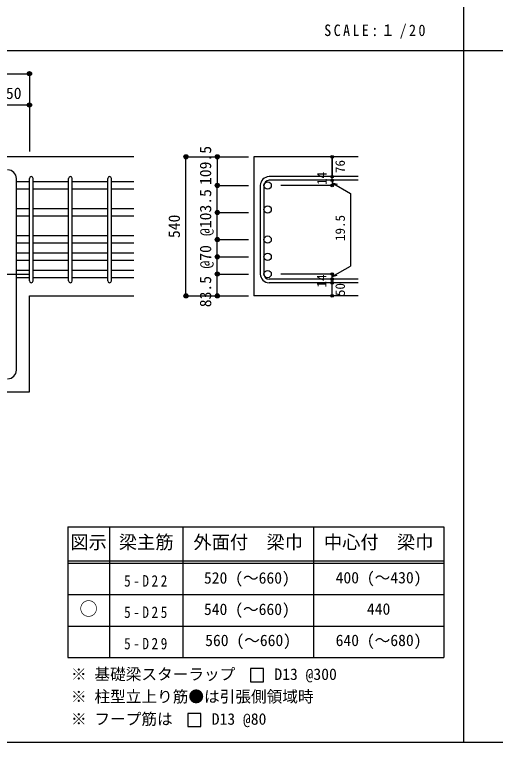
# Model space of a CAD drawing. Units: millimetres at full size, sheet at 1:20. Extents: x -3982 to 3969, y -2797 to 2801.
# Drawn here: x -2471 to -628, y -2797 to -10 of the extents above; entities that cross this region are included whole.
import ezdxf
from ezdxf.enums import TextEntityAlignment as Align

# ---------------------------------------------------------------- set-up
doc = ezdxf.new("R2010")
doc.units = ezdxf.units.MM
doc.header["$LTSCALE"] = 20
doc.header["$PDMODE"] = 32
doc.header["$PDSIZE"] = 10
doc.linetypes.add('CHAIN1', pattern=[8, 5, -1, 1, -1])
for name, color, linetype in [('6-1_躯体線', 2, 'Continuous'), ('6-4_フープ', 7, 'Continuous'), ('6-5_梁主筋', 7, 'Continuous'), ('6-6_S.T.P.', 7, 'Continuous'), ('6-7_文字', 7, 'Continuous'), ('6-D_寸法', 4, 'Continuous'), ('6-E_枠', 7, 'Continuous'), ('F-0_枠', 6, 'Continuous')]:
    doc.layers.add(name, color=color, linetype=linetype)
doc.styles.add('ＭＳ ゴシック', font='')
doc.styles.get('ＭＳ ゴシック').set_extended_font_data('MS Gothic')

msp = doc.modelspace()

# ---------------------------------------------------------------- linework, layer by layer
at = {"layer": '6-1_躯体線'}
for p, q in [((-2013.87, -554.67), (-3313.87, -554.67)), ((-1153.87, -554.67), (-1553.87, -554.67)), ((-1553.87, -554.67), (-1553.87, -1087.17)), ((-2413.87, -1087.17), (-2013.87, -1087.17)), ((-2413.87, -1454.67), (-2413.87, -1087.17)), ((-1153.87, -1087.17), (-1553.87, -1087.17))]:
    msp.add_line(p, q, dxfattribs=at)
msp.add_lwpolyline([(-2648.37, -1854.67), (-2648.37, -1454.67), (-2413.87, -1454.67)], dxfattribs=at)
at = {"layer": '6-4_フープ'}
msp.add_line((-2463.87, -1371.17), (-2463.87, -638.17), dxfattribs=at)
for centre, start, end in [((-2497.37, -638.17), 0, 90), ((-2497.37, -1371.17), 270, 0)]:
    msp.add_arc(centre, 33.5, start, end, dxfattribs=at)
at = {"layer": '6-5_梁主筋'}
for p, q in [((-2413.87, -650.28), (-2463.87, -650.28)), ((-2263.87, -650.28), (-2399.87, -650.28)), ((-2113.87, -650.28), (-2249.87, -650.28)), ((-2013.87, -650.28), (-2099.87, -650.28)), ((-2413.87, -678.28), (-2463.87, -678.28)), ((-2263.87, -678.28), (-2399.87, -678.28)), ((-2113.87, -678.28), (-2249.87, -678.28)), ((-2013.87, -678.28), (-2099.87, -678.28)), ((-2413.87, -753.98), (-2463.87, -753.98)), ((-2263.87, -753.98), (-2399.87, -753.98)), ((-2113.87, -753.98), (-2249.87, -753.98)), ((-2013.87, -753.98), (-2099.87, -753.98)), ((-2413.87, -781.98), (-2463.87, -781.98)), ((-2263.87, -781.98), (-2399.87, -781.98)), ((-2113.87, -781.98), (-2249.87, -781.98)), ((-2013.87, -781.98), (-2099.87, -781.98)), ((-2413.87, -857.67), (-2463.87, -857.67)), ((-2263.87, -857.67), (-2399.87, -857.67)), ((-2113.87, -857.67), (-2249.87, -857.67)), ((-2013.87, -857.67), (-2099.87, -857.67)), ((-2413.87, -885.67), (-2463.87, -885.67)), ((-2263.87, -885.67), (-2399.87, -885.67)), ((-2113.87, -885.67), (-2249.87, -885.67)), ((-2013.87, -885.67), (-2099.87, -885.67)), ((-2413.87, -923.67), (-2463.87, -923.67)), ((-2263.87, -923.67), (-2399.87, -923.67)), ((-2113.87, -923.67), (-2249.87, -923.67)), ((-2013.87, -923.67), (-2099.87, -923.67)), ((-2413.87, -951.67), (-2463.87, -951.67)), ((-2263.87, -951.67), (-2399.87, -951.67)), ((-2113.87, -951.67), (-2249.87, -951.67)), ((-2013.87, -951.67), (-2099.87, -951.67)), ((-2413.87, -989.67), (-2463.87, -989.67)), ((-2263.87, -989.67), (-2399.87, -989.67)), ((-2113.87, -989.67), (-2249.87, -989.67)), ((-2013.87, -989.67), (-2099.87, -989.67)), ((-2413.87, -1017.67), (-2463.87, -1017.67)), ((-2263.87, -1017.67), (-2399.87, -1017.67)), ((-2113.87, -1017.67), (-2249.87, -1017.67)), ((-2013.87, -1017.67), (-2099.87, -1017.67))]:
    msp.add_line(p, q, dxfattribs=at)
at = {"layer": '6-5_梁主筋', "color": 3}
for centre in [(-1500.87, -664.28), (-1500.87, -756.67), (-1500.87, -871.67), (-1500.87, -937.67), (-1500.87, -1003.67)]:
    msp.add_circle(centre, 14, dxfattribs=at)
at = {"layer": '6-6_S.T.P.'}
for p, q in [((-2413.87, -1030.17), (-2413.87, -637.78)), ((-2399.87, -1030.17), (-2399.87, -637.78)), ((-2263.87, -1030.17), (-2263.87, -637.78)), ((-2249.87, -1030.17), (-2249.87, -637.78)), ((-2113.87, -1030.17), (-2113.87, -637.78)), ((-2099.87, -1030.17), (-2099.87, -637.78)), ((-1153.87, -630.78), (-1495.37, -630.78)), ((-1528.87, -664.28), (-1528.87, -1003.67)), ((-1514.87, -664.28), (-1514.87, -1003.67)), ((-1153.87, -644.78), (-1495.37, -644.78)), ((-1153.87, -1023.17), (-1495.37, -1023.17)), ((-1153.87, -1037.17), (-1495.37, -1037.17))]:
    msp.add_line(p, q, dxfattribs=at)
for centre, radius, start, end in [((-2406.87, -637.78), 7, 0, 180), ((-2406.87, -637.78), 7, 0, 180), ((-2406.87, -637.78), 7, 0, 180), ((-2406.87, -637.78), 7, 0, 180), ((-2256.87, -637.78), 7, 0, 180), ((-2106.87, -637.78), 7, 0, 180), ((-1495.37, -664.28), 33.5, 90, 180), ((-1495.37, -664.28), 19.5, 90, 180), ((-2406.87, -1030.17), 7, 180, 0), ((-2406.87, -1030.17), 7, 180, 0), ((-2406.87, -1030.17), 7, 180, 0), ((-2406.87, -1030.17), 7, 180, 0), ((-2256.87, -1030.17), 7, 180, 0), ((-2106.87, -1030.17), 7, 180, 0), ((-1495.37, -1003.67), 33.5, 180, 270), ((-1495.37, -1003.67), 19.5, 180, 270)]:
    msp.add_arc(centre, radius, start, end, dxfattribs=at)
at = {"layer": '6-7_文字'}
for points in [[(-1567.08, -2564.27), (-1517.08, -2564.27), (-1517.08, -2514.27), (-1567.08, -2514.27)], [(-1807.2, -2735.98), (-1757.2, -2735.98), (-1757.2, -2685.98), (-1807.2, -2685.98)]]:
    msp.add_lwpolyline(points, close=True, dxfattribs=at)
at = {"layer": '6-D_寸法'}
for p, q in [((-3313.87, -236.65), (-2413.87, -236.65)), ((-2413.87, -236.65), (-2413.87, -356.65)), ((-2413.87, -356.65), (-2563.87, -356.65)), ((-2413.87, -356.65), (-2413.87, -534.67)), ((-2413.87, -356.65), (-2413.87, -534.67)), ((-2413.87, -356.65), (-2413.87, -534.67)), ((-1813.87, -554.67), (-1693.87, -554.67)), ((-1813.87, -554.67), (-1693.87, -554.67)), ((-1813.87, -554.67), (-1693.87, -554.67)), ((-1813.87, -1087.17), (-1813.87, -554.67)), ((-1693.87, -554.67), (-1573.87, -554.67)), ((-1693.87, -554.67), (-1573.87, -554.67)), ((-1693.87, -554.67), (-1693.87, -664.28)), ((-1693.87, -554.67), (-1573.87, -554.67)), ((-1253.87, -644.78), (-1253.87, -630.78)), ((-1693.87, -664.28), (-1573.87, -664.28)), ((-1253.87, -664.28), (-1449.95, -664.28)), ((-1253.87, -644.78), (-1253.87, -664.28)), ((-1253.87, -654.53), (-1183.81, -694.98)), ((-1253.87, -654.53), (-1234.55, -659.71)), ((-1183.81, -694.98), (-1183.81, -972.97)), ((-1693.87, -767.98), (-1573.87, -767.98)), ((-1693.87, -1003.67), (-1693.87, -767.98)), ((-1693.87, -871.67), (-1573.87, -871.67)), ((-1693.87, -871.67), (-1573.87, -871.67)), ((-1693.87, -937.67), (-1573.87, -937.67)), ((-1693.87, -937.67), (-1573.87, -937.67)), ((-1253.87, -1013.42), (-1183.81, -972.97)), ((-1693.87, -1003.67), (-1573.87, -1003.67)), ((-1693.87, -1003.67), (-1573.87, -1003.67)), ((-1253.87, -1003.67), (-1449.95, -1003.67)), ((-1253.87, -1023.17), (-1253.87, -1003.67)), ((-1253.87, -1013.42), (-1234.55, -1008.25)), ((-1253.87, -1037.17), (-1253.87, -1023.17)), ((-1253.87, -1087.17), (-1253.87, -1037.17)), ((-1693.87, -1087.17), (-1573.87, -1087.17))]:
    msp.add_line(p, q, dxfattribs=at)
at = {"layer": '6-D_寸法', "linetype": 'CHAIN1'}
msp.add_line((-3313.87, -1004.67), (-2413.87, -1004.67), dxfattribs=at)
at = {"layer": '6-D_寸法'}
for points in [[(-1253.87, -630.78), (-1253.87, -554.67), (-1253.87, -630.78)], [(-1693.87, -767.98), (-1693.87, -664.28), (-1573.87, -664.28)], [(-1813.87, -1087.17), (-1693.87, -1087.17), (-1693.87, -1003.67)]]:
    msp.add_lwpolyline(points, dxfattribs=at)
for centre, radius in [((-2413.87, -236.65), 8), ((-2413.87, -236.65), 7.2), ((-2413.87, -236.65), 6.4), ((-2413.87, -236.65), 5.6), ((-2413.87, -236.65), 4.8), ((-2413.87, -236.65), 4), ((-2413.87, -236.65), 3.2), ((-2413.87, -236.65), 2.4), ((-2413.87, -236.65), 1.6), ((-2413.87, -236.65), 0.8), ((-2413.87, -356.65), 8), ((-2413.87, -356.65), 7.2), ((-2413.87, -356.65), 6.4), ((-2413.87, -356.65), 5.6), ((-2413.87, -356.65), 4.8), ((-2413.87, -356.65), 4), ((-2413.87, -356.65), 3.2), ((-2413.87, -356.65), 2.4), ((-2413.87, -356.65), 1.6), ((-2413.87, -356.65), 0.8), ((-1813.87, -554.67), 8), ((-1813.87, -554.67), 7.2), ((-1813.87, -554.67), 6.4), ((-1813.87, -554.67), 5.6), ((-1813.87, -554.67), 4.8), ((-1813.87, -554.67), 4), ((-1813.87, -554.67), 3.2), ((-1813.87, -554.67), 2.4), ((-1813.87, -554.67), 1.6), ((-1813.87, -554.67), 0.8), ((-1693.87, -554.67), 8), ((-1693.87, -554.67), 7.2), ((-1693.87, -554.67), 6.4), ((-1693.87, -554.67), 5.6), ((-1693.87, -554.67), 4.8), ((-1693.87, -554.67), 4), ((-1693.87, -554.67), 3.2), ((-1693.87, -554.67), 2.4), ((-1693.87, -554.67), 1.6), ((-1693.87, -554.67), 0.8), ((-1253.87, -554.67), 4), ((-1253.87, -554.67), 3.6), ((-1253.87, -554.67), 3.2), ((-1253.87, -554.67), 2.8), ((-1253.87, -554.67), 2.4), ((-1253.87, -554.67), 2), ((-1253.87, -554.67), 1.6), ((-1253.87, -554.67), 1.2), ((-1253.87, -554.67), 0.8), ((-1253.87, -554.67), 0.4), ((-1253.87, -630.78), 4), ((-1253.87, -644.78), 4), ((-1253.87, -630.78), 3.6), ((-1253.87, -630.78), 3.2), ((-1253.87, -630.78), 2.8), ((-1253.87, -630.78), 2.4), ((-1253.87, -630.78), 2), ((-1253.87, -630.78), 1.6), ((-1253.87, -630.78), 1.2), ((-1253.87, -630.78), 0.8), ((-1253.87, -630.78), 0.4), ((-1693.87, -664.28), 8), ((-1693.87, -664.28), 7.2), ((-1693.87, -664.28), 6.4), ((-1693.87, -664.28), 5.6), ((-1693.87, -664.28), 4.8), ((-1693.87, -664.28), 4), ((-1693.87, -664.28), 3.2), ((-1693.87, -664.28), 2.4), ((-1693.87, -664.28), 1.6), ((-1693.87, -664.28), 0.8), ((-1253.87, -664.28), 4), ((-1253.87, -644.78), 3.6), ((-1253.87, -664.28), 3.6), ((-1253.87, -644.78), 3.2), ((-1253.87, -664.28), 3.2), ((-1253.87, -644.78), 2.8), ((-1253.87, -664.28), 2.8), ((-1253.87, -644.78), 2.4), ((-1253.87, -664.28), 2.4), ((-1253.87, -644.78), 2), ((-1253.87, -664.28), 2), ((-1253.87, -644.78), 1.6), ((-1253.87, -664.28), 1.6), ((-1253.87, -644.78), 1.2), ((-1253.87, -664.28), 1.2), ((-1253.87, -644.78), 0.8), ((-1253.87, -664.28), 0.8), ((-1253.87, -644.78), 0.4), ((-1253.87, -664.28), 0.4), ((-1693.87, -767.98), 8), ((-1693.87, -767.98), 7.2), ((-1693.87, -767.98), 6.4), ((-1693.87, -767.98), 5.6), ((-1693.87, -767.98), 4.8), ((-1693.87, -767.98), 4), ((-1693.87, -767.98), 3.2), ((-1693.87, -767.98), 2.4), ((-1693.87, -767.98), 1.6), ((-1693.87, -767.98), 0.8), ((-1693.87, -871.67), 8), ((-1693.87, -871.67), 7.2), ((-1693.87, -871.67), 6.4), ((-1693.87, -871.67), 5.6), ((-1693.87, -871.67), 4.8), ((-1693.87, -871.67), 4), ((-1693.87, -871.67), 3.2), ((-1693.87, -871.67), 2.4), ((-1693.87, -871.67), 1.6), ((-1693.87, -871.67), 0.8), ((-1693.87, -937.67), 8), ((-1693.87, -937.67), 7.2), ((-1693.87, -937.67), 6.4), ((-1693.87, -937.67), 5.6), ((-1693.87, -937.67), 4.8), ((-1693.87, -937.67), 4), ((-1693.87, -937.67), 3.2), ((-1693.87, -937.67), 2.4), ((-1693.87, -937.67), 1.6), ((-1693.87, -937.67), 0.8), ((-1693.87, -1003.67), 8), ((-1693.87, -1003.67), 7.2), ((-1693.87, -1003.67), 6.4), ((-1693.87, -1003.67), 5.6), ((-1693.87, -1003.67), 4.8), ((-1693.87, -1003.67), 4), ((-1693.87, -1003.67), 3.2), ((-1693.87, -1003.67), 2.4), ((-1693.87, -1003.67), 1.6), ((-1693.87, -1003.67), 0.8), ((-1253.87, -1003.67), 4), ((-1253.87, -1003.67), 3.6), ((-1253.87, -1003.67), 3.2), ((-1253.87, -1003.67), 2.8), ((-1253.87, -1003.67), 2.4), ((-1253.87, -1003.67), 2), ((-1253.87, -1003.67), 1.6), ((-1253.87, -1003.67), 1.2), ((-1253.87, -1003.67), 0.8), ((-1253.87, -1023.17), 4), ((-1253.87, -1023.17), 3.6), ((-1253.87, -1023.17), 3.2), ((-1253.87, -1023.17), 2.8), ((-1253.87, -1023.17), 2.4), ((-1253.87, -1023.17), 2), ((-1253.87, -1023.17), 1.6), ((-1253.87, -1023.17), 1.2), ((-1253.87, -1023.17), 0.8), ((-1253.87, -1003.67), 0.4), ((-1253.87, -1023.17), 0.4), ((-1253.87, -1037.17), 4), ((-1253.87, -1037.17), 3.6), ((-1253.87, -1037.17), 3.2), ((-1253.87, -1037.17), 2.8), ((-1253.87, -1037.17), 2.4), ((-1253.87, -1037.17), 2), ((-1253.87, -1037.17), 1.6), ((-1253.87, -1037.17), 1.2), ((-1253.87, -1037.17), 0.8), ((-1253.87, -1037.17), 0.4), ((-1813.87, -1087.17), 8), ((-1813.87, -1087.17), 7.2), ((-1813.87, -1087.17), 6.4), ((-1813.87, -1087.17), 5.6), ((-1813.87, -1087.17), 4.8), ((-1813.87, -1087.17), 4), ((-1813.87, -1087.17), 3.2), ((-1813.87, -1087.17), 2.4), ((-1813.87, -1087.17), 1.6), ((-1813.87, -1087.17), 0.8), ((-1693.87, -1087.17), 8), ((-1693.87, -1087.17), 7.2), ((-1693.87, -1087.17), 6.4), ((-1693.87, -1087.17), 5.6), ((-1693.87, -1087.17), 4.8), ((-1693.87, -1087.17), 4), ((-1693.87, -1087.17), 3.2), ((-1693.87, -1087.17), 2.4), ((-1693.87, -1087.17), 1.6), ((-1693.87, -1087.17), 0.8), ((-1253.87, -1087.17), 4), ((-1253.87, -1087.17), 3.6), ((-1253.87, -1087.17), 3.2), ((-1253.87, -1087.17), 2.8), ((-1253.87, -1087.17), 2.4), ((-1253.87, -1087.17), 2), ((-1253.87, -1087.17), 1.6), ((-1253.87, -1087.17), 1.2), ((-1253.87, -1087.17), 0.8), ((-1253.87, -1087.17), 0.4)]:
    msp.add_circle(centre, radius, dxfattribs=at)
at = {"layer": '6-D_寸法', "color": 7}
for p in [(-2413.87, -236.65), (-2413.87, -356.65), (-1813.87, -554.67), (-1693.87, -554.67), (-1253.87, -554.67), (-1253.87, -630.78), (-1253.87, -644.78), (-1693.87, -664.28), (-1253.87, -664.28), (-1693.87, -767.98), (-1693.87, -871.67), (-1693.87, -937.67), (-1693.87, -1003.67), (-1253.87, -1003.67), (-1253.87, -1003.67), (-1253.87, -1023.17), (-1253.87, -1037.17), (-1813.87, -1087.17), (-1693.87, -1087.17), (-1253.87, -1087.17)]:
    msp.add_point(p, dxfattribs=at)
at = {"layer": '6-E_枠', "color": 3}
for p, q in [((-2267.02, -1971.07), (-2267.02, -2471.07)), ((-2267.02, -1971.07), (-825.33, -1971.07)), ((-825.33, -1971.07), (-825.33, -2471.07)), ((-2267.02, -2471.07), (-825.33, -2471.07))]:
    msp.add_line(p, q, dxfattribs=at)
at = {"layer": '6-E_枠'}
for p, q in [((-2107.02, -1971.07), (-2107.02, -2471.07)), ((-1825.33, -1971.07), (-1825.33, -2471.07)), ((-1325.33, -1971.07), (-1325.33, -2471.07)), ((-2267.02, -2101.07), (-825.33, -2101.07)), ((-2267.02, -2111.07), (-825.33, -2111.07)), ((-2267.02, -2231.07), (-825.33, -2231.07)), ((-2267.02, -2351.07), (-825.33, -2351.07))]:
    msp.add_line(p, q, dxfattribs=at)
at = {"layer": 'F-0_枠', "color": 2}
for p, q in [((-749.76, 2800.77), (-749.76, -2796.83)), ((-3981.92, -148.03), (2482.4, -148.03))]:
    msp.add_line(p, q, dxfattribs=at)
at = {"layer": 'F-0_枠'}
msp.add_line((3969.4, -2796.83), (-3981.92, -2796.83), dxfattribs=at)

# ---------------------------------------------------------------- texts
at = {"layer": '6-7_文字', "color": 2, "style": 'ＭＳ ゴシック'}
for s, p in [('図示', (-2257.02, -2071.07)), ('梁主筋', (-2071.17, -2071.07)), ('外面付\u3000梁巾', (-1785.33, -2071.07)), ('中心付\u3000梁巾', (-1285.33, -2071.07)), ('○', (-2222.02, -2326.07))]:
    msp.add_text(s, height=51.32, dxfattribs=at).set_placement(p, align=Align.BOTTOM_LEFT)
at = {"layer": '6-7_文字', "style": 'ＭＳ ゴシック'}
for s, p in [('520 (～660)', (-1745.02, -2202.07)), ('400 (～430)', (-1240.33, -2201.07)), ('540 (～660)', (-1745.02, -2322.07)), ('440', (-1120.33, -2321.07)), ('560 (～660)', (-1740.33, -2441.07)), ('640 (～680)', (-1240.33, -2441.07)), ('※ 基礎梁スターラップ     D13 @300', (-2254.64, -2570.79)), ('※ 柱型立上り筋●は引張側領域時', (-2254.64, -2656.46)), ('※ フープ筋は     D13 @80', (-2254.64, -2742.24))]:
    msp.add_text(s, height=43.99, dxfattribs=at).set_placement(p, align=Align.BOTTOM_LEFT)
at = {"layer": '6-7_文字', "color": 2, "insert": (-1283.99, -103.03), "char_height": 43.99, "attachment_point": 7, "style": 'ＭＳ ゴシック'}
msp.add_mtext('\\T1.34;\\W0.9;SCALE:１/20', dxfattribs=at)
at = {"layer": '6-7_文字', "char_height": 43.99, "attachment_point": 7, "style": 'ＭＳ ゴシック'}
for s, insert in [('\\T1.38;\\W0.85;5-D22', (-2051.17, -2201.07)), ('\\T1.38;\\W0.85;5-D25', (-2051.17, -2321.07)), ('\\T1.38;\\W0.85;5-D29', (-2051.17, -2441.07))]:
    msp.add_mtext(s, dxfattribs=dict(at, insert=insert))
at = {"layer": '6-D_寸法', "style": 'ＭＳ ゴシック'}
msp.add_text('150', height=43.99, dxfattribs=at).set_placement((-2533.87, -346.65), align=Align.BOTTOM_LEFT)
for s, height, p in [('109.5', 43.99, (-1703.97, -662.7)), ('76', 36.66, (-1193.89, -616.93)), ('14', 36.66, (-1263.87, -662.71)), ('@103.5', 43.99, (-1703.87, -857.98)), ('540', 43.99, (-1823.87, -865.92)), ('19.5', 36.66, (-1193.85, -877.19)), ('@70', 43.99, (-1703.87, -982.67)), ('83.5', 43.99, (-1704.01, -1130.71)), ('14', 36.66, (-1264.53, -1054.84)), ('50', 36.66, (-1193.79, -1087.97))]:
    msp.add_text(s, height=height, rotation=90, dxfattribs=at).set_placement(p, align=Align.BOTTOM_LEFT)

doc.saveas('drawing.dxf')
